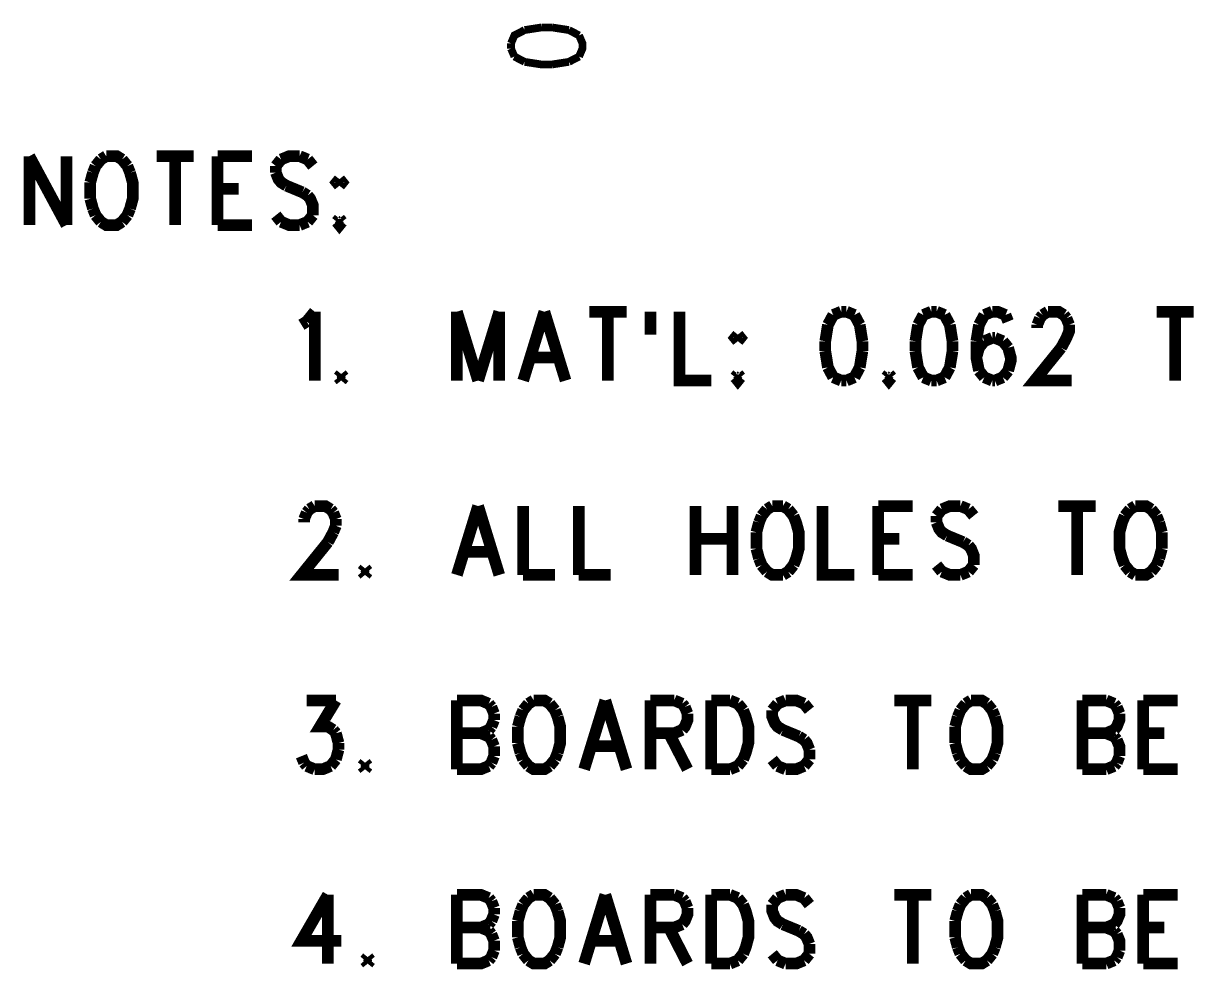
# Model space of a CAD drawing. Extents: x 7.3 to 19, y 4.7 to 10.7.
# Drawn here: x 7.45 to 8.963, y 6.3 to 7.517 of the extents above; entities that cross this region are included whole.
import ezdxf

# ---------------------------------------------------------------- set-up
doc = ezdxf.new("R2010")
doc.units = 0
doc.layers.add('DD_PHO', color=6, linetype='CONTINUOUS')

msp = doc.modelspace()

# ---------------------------------------------------------------- linework, layer by layer
at = {"layer": 'DD_PHO'}
for points, const_width in [([(8.09462, 7.50831), (8.0815, 7.5015), (8.07712, 7.49127)], 0.01), ([(8.1165, 7.51172), (8.09462, 7.50831)], 0.01), ([(8.12962, 7.51172), (8.1165, 7.51172)], 0.01), ([(8.1515, 7.50831), (8.12962, 7.51172)], 0.01), ([(8.16462, 7.5015), (8.1515, 7.50831)], 0.01), ([(8.16462, 7.47422), (8.169, 7.48445), (8.169, 7.49127), (8.16462, 7.5015)], 0.01), ([(8.07712, 7.49127), (8.07712, 7.48445)], 0.01), ([(8.07712, 7.48445), (8.0815, 7.47422)], 0.01), ([(8.0815, 7.47422), (8.09462, 7.4674)], 0.01), ([(8.1515, 7.4674), (8.16462, 7.47422)], 0.01), ([(8.09462, 7.4674), (8.1165, 7.464), (8.12962, 7.464)], 0.01), ([(8.12962, 7.464), (8.1515, 7.4674)], 0.01), ([(7.4575, 7.34609), (7.4575, 7.2575)], 0.015), ([(7.4575, 7.34609), (7.50522, 7.2575)], 0.015), ([(7.50522, 7.34609), (7.50522, 7.2575)], 0.015), ([(7.55636, 7.34609), (7.54954, 7.34187)], 0.015), ([(7.57681, 7.34187), (7.57, 7.34609), (7.55636, 7.34609)], 0.015), ([(7.62113, 7.34609), (7.66886, 7.34609)], 0.015), ([(7.645, 7.34609), (7.645, 7.2575)], 0.015), ([(7.69954, 7.34609), (7.69954, 7.2575)], 0.015), ([(7.69954, 7.34609), (7.74386, 7.34609)], 0.015), ([(7.80522, 7.34609), (7.79159, 7.34609), (7.78136, 7.34187)], 0.015), ([(7.81545, 7.34187), (7.80522, 7.34609)], 0.015), ([(7.54272, 7.33343), (7.53931, 7.325)], 0.015), ([(7.54954, 7.34187), (7.54272, 7.33343)], 0.015), ([(7.58363, 7.33343), (7.57681, 7.34187)], 0.015), ([(7.58704, 7.325), (7.58363, 7.33343)], 0.015), ([(7.78136, 7.34187), (7.77454, 7.33343)], 0.015), ([(7.77454, 7.33343), (7.77454, 7.325)], 0.015), ([(7.82227, 7.33343), (7.81545, 7.34187)], 0.015), ([(7.53931, 7.325), (7.5359, 7.31234)], 0.015), ([(7.58704, 7.27859), (7.59045, 7.29125), (7.59045, 7.31234), (7.58704, 7.325)], 0.015), ([(7.77454, 7.325), (7.77795, 7.31656), (7.78136, 7.31234), (7.78818, 7.30812)], 0.015), ([(7.85636, 7.31656), (7.85295, 7.31234), (7.85636, 7.30812)], 0.015), ([(7.85636, 7.30812), (7.85977, 7.31234), (7.85636, 7.31656)], 0.015), ([(7.5359, 7.31234), (7.5359, 7.29125)], 0.015), ([(7.69954, 7.3039), (7.72681, 7.3039)], 0.015), ([(7.78818, 7.30812), (7.80863, 7.29968)], 0.015), ([(7.80863, 7.29968), (7.81545, 7.29546)], 0.015), ([(7.5359, 7.29125), (7.53931, 7.27859)], 0.015), ([(7.81545, 7.29546), (7.81886, 7.29125), (7.82227, 7.28281), (7.82227, 7.27015)], 0.015), ([(7.53931, 7.27859), (7.54272, 7.27015)], 0.015), ([(7.54272, 7.27015), (7.54954, 7.26171)], 0.015), ([(7.57681, 7.26171), (7.58363, 7.27015)], 0.015), ([(7.58363, 7.27015), (7.58704, 7.27859)], 0.015), ([(7.78136, 7.26171), (7.77454, 7.27015)], 0.015), ([(7.82227, 7.27015), (7.81545, 7.26171)], 0.015), ([(7.54954, 7.26171), (7.55636, 7.2575), (7.57, 7.2575), (7.57681, 7.26171)], 0.015), ([(7.69954, 7.2575), (7.74386, 7.2575)], 0.015), ([(7.80522, 7.2575), (7.79159, 7.2575), (7.78136, 7.26171)], 0.015), ([(7.81545, 7.26171), (7.80522, 7.2575)], 0.015), ([(7.85636, 7.26593), (7.85295, 7.26171)], 0.015), ([(7.85295, 7.26171), (7.85636, 7.2575), (7.85977, 7.26171)], 0.015), ([(7.85977, 7.26171), (7.85636, 7.26593)], 0.015), ([(7.8075, 7.12921), (7.81431, 7.13343)], 0.015), ([(7.81431, 7.13343), (7.82454, 7.14609)], 0.015), ([(7.82454, 7.14609), (7.82454, 7.0575)], 0.015), ([(8.0075, 7.14609), (8.0075, 7.0575)], 0.015), ([(8.0075, 7.14609), (8.03477, 7.0575)], 0.015), ([(8.06204, 7.14609), (8.03477, 7.0575)], 0.015), ([(8.06204, 7.14609), (8.06204, 7.0575)], 0.015), ([(8.12, 7.14609), (8.09272, 7.0575)], 0.015), ([(8.12, 7.14609), (8.14727, 7.0575)], 0.015), ([(8.17795, 7.14609), (8.22568, 7.14609)], 0.015), ([(8.20181, 7.14609), (8.20181, 7.0575)], 0.015), ([(8.25636, 7.14609), (8.25636, 7.11656)], 0.015), ([(8.29386, 7.14609), (8.29386, 7.0575), (8.33477, 7.0575)], 0.015), ([(8.49159, 7.14187), (8.48477, 7.12921)], 0.015), ([(8.50181, 7.14609), (8.49159, 7.14187)], 0.015), ([(8.50863, 7.14609), (8.50181, 7.14609)], 0.015), ([(8.51886, 7.14187), (8.50863, 7.14609)], 0.015), ([(8.52568, 7.12921), (8.51886, 7.14187)], 0.015), ([(8.6075, 7.14187), (8.60068, 7.12921)], 0.015), ([(8.61772, 7.14609), (8.6075, 7.14187)], 0.015), ([(8.62454, 7.14609), (8.61772, 7.14609)], 0.015), ([(8.63477, 7.14187), (8.62454, 7.14609)], 0.015), ([(8.64159, 7.12921), (8.63477, 7.14187)], 0.015), ([(8.6859, 7.14187), (8.67909, 7.12921)], 0.015), ([(8.69613, 7.14609), (8.6859, 7.14187)], 0.015), ([(8.71318, 7.14187), (8.70295, 7.14609), (8.69613, 7.14609)], 0.015), ([(8.71659, 7.13343), (8.71318, 7.14187)], 0.015), ([(8.75409, 7.12921), (8.7575, 7.13765)], 0.015), ([(8.7575, 7.13765), (8.7609, 7.14187)], 0.015), ([(8.7609, 7.14187), (8.76772, 7.14609)], 0.015), ([(8.76772, 7.14609), (8.78136, 7.14609), (8.78818, 7.14187)], 0.015), ([(8.78818, 7.14187), (8.79159, 7.13765)], 0.015), ([(8.79159, 7.13765), (8.795, 7.12921)], 0.015), ([(8.9075, 7.14609), (8.95522, 7.14609)], 0.015), ([(8.93136, 7.14609), (8.93136, 7.0575)], 0.015), ([(8.48477, 7.12921), (8.48136, 7.10812)], 0.015), ([(8.52909, 7.10812), (8.52568, 7.12921)], 0.015), ([(8.60068, 7.12921), (8.59727, 7.10812)], 0.015), ([(8.645, 7.10812), (8.64159, 7.12921)], 0.015), ([(8.67909, 7.12921), (8.67568, 7.10812)], 0.015), ([(8.75409, 7.125), (8.75409, 7.12921)], 0.015), ([(8.795, 7.12921), (8.795, 7.12078), (8.79159, 7.11234), (8.78477, 7.09968)], 0.015), ([(8.36886, 7.11656), (8.36545, 7.11234), (8.36886, 7.10812)], 0.015), ([(8.36886, 7.10812), (8.37227, 7.11234), (8.36886, 7.11656)], 0.015), ([(8.48136, 7.10812), (8.48136, 7.09546)], 0.015), ([(8.52909, 7.09546), (8.52909, 7.10812)], 0.015), ([(8.59727, 7.10812), (8.59727, 7.09546)], 0.015), ([(8.645, 7.09546), (8.645, 7.10812)], 0.015), ([(8.67568, 7.10812), (8.67568, 7.08703), (8.67909, 7.07015)], 0.015), ([(8.6859, 7.10812), (8.67909, 7.09968)], 0.015), ([(8.69613, 7.11234), (8.6859, 7.10812)], 0.015), ([(8.69954, 7.11234), (8.69613, 7.11234)], 0.015), ([(8.70977, 7.10812), (8.69954, 7.11234)], 0.015), ([(8.71659, 7.09968), (8.70977, 7.10812)], 0.015), ([(8.48136, 7.09546), (8.48477, 7.07437)], 0.015), ([(8.52568, 7.07437), (8.52909, 7.09546)], 0.015), ([(8.59727, 7.09546), (8.60068, 7.07437)], 0.015), ([(8.64159, 7.07437), (8.645, 7.09546)], 0.015), ([(8.67909, 7.09968), (8.67568, 7.08703)], 0.015), ([(8.71659, 7.07015), (8.72, 7.08281), (8.72, 7.08703), (8.71659, 7.09968)], 0.015), ([(8.78477, 7.09968), (8.75068, 7.0575), (8.7984, 7.0575)], 0.015), ([(8.10295, 7.08703), (8.13704, 7.08703)], 0.015), ([(8.48477, 7.07437), (8.49159, 7.06171)], 0.015), ([(8.51886, 7.06171), (8.52568, 7.07437)], 0.015), ([(8.60068, 7.07437), (8.6075, 7.06171)], 0.015), ([(8.63477, 7.06171), (8.64159, 7.07437)], 0.015), ([(7.85863, 7.06593), (7.85522, 7.06171)], 0.015), ([(7.85522, 7.06171), (7.85863, 7.0575)], 0.015), ([(7.86204, 7.06171), (7.85863, 7.06593)], 0.015), ([(7.85863, 7.0575), (7.86204, 7.06171)], 0.015), ([(8.36886, 7.06593), (8.36545, 7.06171)], 0.015), ([(8.36545, 7.06171), (8.36886, 7.0575), (8.37227, 7.06171)], 0.015), ([(8.37227, 7.06171), (8.36886, 7.06593)], 0.015), ([(8.49159, 7.06171), (8.50181, 7.0575)], 0.015), ([(8.50181, 7.0575), (8.50863, 7.0575)], 0.015), ([(8.50863, 7.0575), (8.51886, 7.06171)], 0.015), ([(8.56318, 7.06593), (8.55977, 7.06171)], 0.015), ([(8.55977, 7.06171), (8.56318, 7.0575), (8.56659, 7.06171)], 0.015), ([(8.56659, 7.06171), (8.56318, 7.06593)], 0.015), ([(8.6075, 7.06171), (8.61772, 7.0575)], 0.015), ([(8.61772, 7.0575), (8.62454, 7.0575)], 0.015), ([(8.62454, 7.0575), (8.63477, 7.06171)], 0.015), ([(8.67909, 7.07015), (8.6859, 7.06171)], 0.015), ([(8.6859, 7.06171), (8.69613, 7.0575)], 0.015), ([(8.69613, 7.0575), (8.69954, 7.0575)], 0.015), ([(8.69954, 7.0575), (8.70977, 7.06171)], 0.015), ([(8.70977, 7.06171), (8.71659, 7.07015)], 0.015), ([(7.81431, 6.88765), (7.81772, 6.89187)], 0.015), ([(7.81772, 6.89187), (7.82454, 6.89609)], 0.015), ([(7.82454, 6.89609), (7.83818, 6.89609), (7.845, 6.89187)], 0.015), ([(7.845, 6.89187), (7.8484, 6.88765)], 0.015), ([(8.03477, 6.89609), (8.0075, 6.8075)], 0.015), ([(8.03477, 6.89609), (8.06204, 6.8075)], 0.015), ([(8.09272, 6.89609), (8.09272, 6.8075)], 0.015), ([(8.16431, 6.89609), (8.16431, 6.8075)], 0.015), ([(8.31431, 6.89609), (8.31431, 6.8075)], 0.015), ([(8.36204, 6.89609), (8.36204, 6.8075)], 0.015), ([(8.40636, 6.89187), (8.39954, 6.88343)], 0.015), ([(8.41318, 6.89609), (8.40636, 6.89187)], 0.015), ([(8.42681, 6.89609), (8.41318, 6.89609)], 0.015), ([(8.43363, 6.89187), (8.42681, 6.89609)], 0.015), ([(8.44045, 6.88343), (8.43363, 6.89187)], 0.015), ([(8.47795, 6.89609), (8.47795, 6.8075), (8.51886, 6.8075)], 0.015), ([(8.54954, 6.89609), (8.54954, 6.8075)], 0.015), ([(8.54954, 6.89609), (8.59386, 6.89609)], 0.015), ([(8.63136, 6.89187), (8.62454, 6.88343)], 0.015), ([(8.65522, 6.89609), (8.64159, 6.89609), (8.63136, 6.89187)], 0.015), ([(8.66545, 6.89187), (8.65522, 6.89609)], 0.015), ([(8.67227, 6.88343), (8.66545, 6.89187)], 0.015), ([(8.78136, 6.89609), (8.82909, 6.89609)], 0.015), ([(8.80522, 6.89609), (8.80522, 6.8075)], 0.015), ([(8.8734, 6.89187), (8.86659, 6.88343)], 0.015), ([(8.88022, 6.89609), (8.8734, 6.89187)], 0.015), ([(8.90068, 6.89187), (8.89386, 6.89609), (8.88022, 6.89609)], 0.015), ([(8.9075, 6.88343), (8.90068, 6.89187)], 0.015), ([(7.8109, 6.87921), (7.81431, 6.88765)], 0.015), ([(7.8109, 6.875), (7.8109, 6.87921)], 0.015), ([(7.8484, 6.88765), (7.85181, 6.87921)], 0.015), ([(7.85181, 6.87921), (7.85181, 6.87078)], 0.015), ([(8.39954, 6.88343), (8.39613, 6.875)], 0.015), ([(8.44045, 6.82015), (8.44386, 6.82859), (8.44727, 6.84125), (8.44727, 6.86234), (8.44386, 6.875), (8.44045, 6.88343)], 0.015), ([(8.62454, 6.88343), (8.62454, 6.875)], 0.015), ([(8.86659, 6.88343), (8.86318, 6.875), (8.85977, 6.86234), (8.85977, 6.84125), (8.86318, 6.82859), (8.86659, 6.82015)], 0.015), ([(8.9109, 6.875), (8.9075, 6.88343)], 0.015), ([(7.8484, 6.86234), (7.84159, 6.84968)], 0.015), ([(7.85181, 6.87078), (7.8484, 6.86234)], 0.015), ([(8.39613, 6.875), (8.39272, 6.86234)], 0.015), ([(8.39272, 6.86234), (8.39272, 6.84125)], 0.015), ([(8.62454, 6.875), (8.62795, 6.86656), (8.63136, 6.86234), (8.63818, 6.85812)], 0.015), ([(8.91431, 6.86234), (8.9109, 6.875)], 0.015), ([(8.91431, 6.84125), (8.91431, 6.86234)], 0.015), ([(7.84159, 6.84968), (7.8075, 6.8075), (7.85522, 6.8075)], 0.015), ([(8.31431, 6.8539), (8.36204, 6.8539)], 0.015), ([(8.54954, 6.8539), (8.57681, 6.8539)], 0.015), ([(8.63818, 6.85812), (8.65863, 6.84968)], 0.015), ([(8.65863, 6.84968), (8.66545, 6.84546)], 0.015), ([(8.66545, 6.84546), (8.66886, 6.84125), (8.67227, 6.83281), (8.67227, 6.82015)], 0.015), ([(8.01772, 6.83703), (8.05181, 6.83703)], 0.015), ([(8.39272, 6.84125), (8.39613, 6.82859)], 0.015), ([(8.9109, 6.82859), (8.91431, 6.84125)], 0.015), ([(7.88931, 6.81593), (7.8859, 6.81171)], 0.015), ([(7.89272, 6.81171), (7.88931, 6.81593)], 0.015), ([(8.39613, 6.82859), (8.39954, 6.82015)], 0.015), ([(8.39954, 6.82015), (8.40636, 6.81171)], 0.015), ([(8.43363, 6.81171), (8.44045, 6.82015)], 0.015), ([(8.63136, 6.81171), (8.62454, 6.82015)], 0.015), ([(8.67227, 6.82015), (8.66545, 6.81171)], 0.015), ([(8.86659, 6.82015), (8.8734, 6.81171)], 0.015), ([(8.90068, 6.81171), (8.9075, 6.82015)], 0.015), ([(8.9075, 6.82015), (8.9109, 6.82859)], 0.015), ([(7.8859, 6.81171), (7.88931, 6.8075)], 0.015), ([(7.88931, 6.8075), (7.89272, 6.81171)], 0.015), ([(8.09272, 6.8075), (8.13363, 6.8075)], 0.015), ([(8.16431, 6.8075), (8.20522, 6.8075)], 0.015), ([(8.40636, 6.81171), (8.41318, 6.8075), (8.42681, 6.8075)], 0.015), ([(8.42681, 6.8075), (8.43363, 6.81171)], 0.015), ([(8.54954, 6.8075), (8.59386, 6.8075)], 0.015), ([(8.65522, 6.8075), (8.64159, 6.8075), (8.63136, 6.81171)], 0.015), ([(8.66545, 6.81171), (8.65522, 6.8075)], 0.015), ([(8.8734, 6.81171), (8.88022, 6.8075)], 0.015), ([(8.88022, 6.8075), (8.89386, 6.8075), (8.90068, 6.81171)], 0.015), ([(7.81431, 6.64609), (7.85181, 6.64609)], 0.015), ([(7.85181, 6.64609), (7.83136, 6.61234), (7.84159, 6.61234), (7.8484, 6.60812)], 0.015), ([(8.0075, 6.64609), (8.0075, 6.5575)], 0.015), ([(8.0075, 6.64609), (8.03818, 6.64609), (8.0484, 6.64187)], 0.015), ([(8.0484, 6.64187), (8.05181, 6.63765)], 0.015), ([(8.05181, 6.63765), (8.05522, 6.62921)], 0.015), ([(8.09272, 6.63343), (8.08931, 6.625)], 0.015), ([(8.09954, 6.64187), (8.09272, 6.63343)], 0.015), ([(8.10636, 6.64609), (8.09954, 6.64187)], 0.015), ([(8.12681, 6.64187), (8.12, 6.64609), (8.10636, 6.64609)], 0.015), ([(8.13363, 6.63343), (8.12681, 6.64187)], 0.015), ([(8.13704, 6.625), (8.13363, 6.63343)], 0.015), ([(8.1984, 6.64609), (8.17113, 6.5575)], 0.015), ([(8.1984, 6.64609), (8.22568, 6.5575)], 0.015), ([(8.25636, 6.64609), (8.25636, 6.5575)], 0.015), ([(8.25636, 6.64609), (8.28704, 6.64609)], 0.015), ([(8.28704, 6.64609), (8.29727, 6.64187)], 0.015), ([(8.29727, 6.64187), (8.30068, 6.63765)], 0.015), ([(8.30068, 6.63765), (8.30409, 6.62921)], 0.015), ([(8.33477, 6.64609), (8.33477, 6.5575)], 0.015), ([(8.33477, 6.64609), (8.35863, 6.64609)], 0.015), ([(8.35863, 6.64609), (8.36886, 6.64187)], 0.015), ([(8.36886, 6.64187), (8.37568, 6.63343)], 0.015), ([(8.37568, 6.63343), (8.37909, 6.625), (8.3825, 6.61234), (8.3825, 6.59125), (8.37909, 6.57859), (8.37568, 6.57015)], 0.015), ([(8.42, 6.64187), (8.41318, 6.63343)], 0.015), ([(8.41318, 6.63343), (8.41318, 6.625), (8.41659, 6.61656), (8.42, 6.61234), (8.42681, 6.60812)], 0.015), ([(8.43022, 6.64609), (8.42, 6.64187)], 0.015), ([(8.45409, 6.64187), (8.44386, 6.64609), (8.43022, 6.64609)], 0.015), ([(8.4609, 6.63343), (8.45409, 6.64187)], 0.015), ([(8.57, 6.64609), (8.61772, 6.64609)], 0.015), ([(8.59386, 6.64609), (8.59386, 6.5575)], 0.015), ([(8.65522, 6.63343), (8.65181, 6.625)], 0.015), ([(8.66204, 6.64187), (8.65522, 6.63343)], 0.015), ([(8.66886, 6.64609), (8.66204, 6.64187)], 0.015), ([(8.68931, 6.64187), (8.6825, 6.64609), (8.66886, 6.64609)], 0.015), ([(8.69613, 6.63343), (8.68931, 6.64187)], 0.015), ([(8.69954, 6.625), (8.69613, 6.63343)], 0.015), ([(8.81204, 6.64609), (8.81204, 6.5575)], 0.015), ([(8.81204, 6.64609), (8.84272, 6.64609)], 0.015), ([(8.84272, 6.64609), (8.85295, 6.64187)], 0.015), ([(8.85295, 6.64187), (8.85636, 6.63765)], 0.015), ([(8.85636, 6.63765), (8.85977, 6.62921)], 0.015), ([(8.89045, 6.64609), (8.89045, 6.5575)], 0.015), ([(8.89045, 6.64609), (8.93477, 6.64609)], 0.015), ([(8.05522, 6.62078), (8.05181, 6.61234)], 0.015), ([(8.05522, 6.62921), (8.05522, 6.62078)], 0.015), ([(8.08931, 6.625), (8.0859, 6.61234)], 0.015), ([(8.13704, 6.57859), (8.14045, 6.59125), (8.14045, 6.61234), (8.13704, 6.625)], 0.015), ([(8.30409, 6.62921), (8.30409, 6.62078), (8.30068, 6.61234), (8.29727, 6.60812)], 0.015), ([(8.65181, 6.625), (8.6484, 6.61234)], 0.015), ([(8.69954, 6.57859), (8.70295, 6.59125), (8.70295, 6.61234), (8.69954, 6.625)], 0.015), ([(8.85977, 6.62921), (8.85977, 6.62078), (8.85636, 6.61234), (8.85295, 6.60812)], 0.015), ([(7.8484, 6.60812), (7.85181, 6.6039)], 0.015), ([(7.85181, 6.6039), (7.85522, 6.59125)], 0.015), ([(8.0075, 6.6039), (8.03818, 6.6039)], 0.015), ([(8.0484, 6.60812), (8.03818, 6.6039)], 0.015), ([(8.03818, 6.6039), (8.0484, 6.59968)], 0.015), ([(8.05181, 6.61234), (8.0484, 6.60812)], 0.015), ([(8.0859, 6.61234), (8.0859, 6.59125)], 0.015), ([(8.28704, 6.6039), (8.25636, 6.6039)], 0.015), ([(8.28022, 6.6039), (8.30409, 6.5575)], 0.015), ([(8.29727, 6.60812), (8.28704, 6.6039)], 0.015), ([(8.42681, 6.60812), (8.44727, 6.59968)], 0.015), ([(8.6484, 6.61234), (8.6484, 6.59125)], 0.015), ([(8.81204, 6.6039), (8.84272, 6.6039)], 0.015), ([(8.85295, 6.60812), (8.84272, 6.6039)], 0.015), ([(8.84272, 6.6039), (8.85295, 6.59968)], 0.015), ([(8.89045, 6.6039), (8.91772, 6.6039)], 0.015), ([(7.85522, 6.59125), (7.85522, 6.58281)], 0.015), ([(8.0484, 6.59968), (8.05181, 6.59546)], 0.015), ([(8.05181, 6.59546), (8.05522, 6.58703)], 0.015), ([(8.0859, 6.59125), (8.08931, 6.57859)], 0.015), ([(8.44727, 6.59968), (8.45409, 6.59546)], 0.015), ([(8.45409, 6.59546), (8.4575, 6.59125), (8.4609, 6.58281)], 0.015), ([(8.6484, 6.59125), (8.65181, 6.57859)], 0.015), ([(8.85295, 6.59968), (8.85636, 6.59546)], 0.015), ([(8.85636, 6.59546), (8.85977, 6.58703), (8.85977, 6.57437)], 0.015), ([(7.8109, 6.56593), (7.8075, 6.57437)], 0.015), ([(7.85522, 6.58281), (7.85181, 6.57015)], 0.015), ([(8.05522, 6.57437), (8.05181, 6.56593)], 0.015), ([(8.05522, 6.58703), (8.05522, 6.57437)], 0.015), ([(8.08931, 6.57859), (8.09272, 6.57015)], 0.015), ([(8.13363, 6.57015), (8.13704, 6.57859)], 0.015), ([(8.18136, 6.58703), (8.21545, 6.58703)], 0.015), ([(8.4609, 6.58281), (8.4609, 6.57015)], 0.015), ([(8.65181, 6.57859), (8.65522, 6.57015)], 0.015), ([(8.69613, 6.57015), (8.69954, 6.57859)], 0.015), ([(8.85977, 6.57437), (8.85636, 6.56593)], 0.015), ([(7.81431, 6.56171), (7.8109, 6.56593)], 0.015), ([(7.82454, 6.5575), (7.81431, 6.56171)], 0.015), ([(7.845, 6.56171), (7.83477, 6.5575), (7.82454, 6.5575)], 0.015), ([(7.85181, 6.57015), (7.845, 6.56171)], 0.015), ([(7.88931, 6.56593), (7.8859, 6.56171)], 0.015), ([(7.8859, 6.56171), (7.88931, 6.5575)], 0.015), ([(7.89272, 6.56171), (7.88931, 6.56593)], 0.015), ([(7.88931, 6.5575), (7.89272, 6.56171)], 0.015), ([(8.0484, 6.56171), (8.03818, 6.5575), (8.0075, 6.5575)], 0.015), ([(8.05181, 6.56593), (8.0484, 6.56171)], 0.015), ([(8.09272, 6.57015), (8.09954, 6.56171)], 0.015), ([(8.09954, 6.56171), (8.10636, 6.5575), (8.12, 6.5575), (8.12681, 6.56171)], 0.015), ([(8.12681, 6.56171), (8.13363, 6.57015)], 0.015), ([(8.36886, 6.56171), (8.35863, 6.5575)], 0.015), ([(8.37568, 6.57015), (8.36886, 6.56171)], 0.015), ([(8.42, 6.56171), (8.41318, 6.57015)], 0.015), ([(8.43022, 6.5575), (8.42, 6.56171)], 0.015), ([(8.45409, 6.56171), (8.44386, 6.5575), (8.43022, 6.5575)], 0.015), ([(8.4609, 6.57015), (8.45409, 6.56171)], 0.015), ([(8.65522, 6.57015), (8.66204, 6.56171)], 0.015), ([(8.66204, 6.56171), (8.66886, 6.5575), (8.6825, 6.5575), (8.68931, 6.56171)], 0.015), ([(8.68931, 6.56171), (8.69613, 6.57015)], 0.015), ([(8.85295, 6.56171), (8.84272, 6.5575)], 0.015), ([(8.85636, 6.56593), (8.85295, 6.56171)], 0.015), ([(8.35863, 6.5575), (8.33477, 6.5575)], 0.015), ([(8.84272, 6.5575), (8.81204, 6.5575)], 0.015), ([(8.89045, 6.5575), (8.93477, 6.5575)], 0.015), ([(7.84159, 6.39609), (7.8075, 6.33703), (7.85863, 6.33703)], 0.015), ([(7.84159, 6.39609), (7.84159, 6.3075)], 0.015), ([(8.0075, 6.39609), (8.0075, 6.3075)], 0.015), ([(8.0075, 6.39609), (8.03818, 6.39609), (8.0484, 6.39187)], 0.015), ([(8.0484, 6.39187), (8.05181, 6.38765)], 0.015), ([(8.09954, 6.39187), (8.09272, 6.38343)], 0.015), ([(8.10636, 6.39609), (8.09954, 6.39187)], 0.015), ([(8.12681, 6.39187), (8.12, 6.39609), (8.10636, 6.39609)], 0.015), ([(8.13363, 6.38343), (8.12681, 6.39187)], 0.015), ([(8.1984, 6.39609), (8.17113, 6.3075)], 0.015), ([(8.1984, 6.39609), (8.22568, 6.3075)], 0.015), ([(8.25636, 6.39609), (8.25636, 6.3075)], 0.015), ([(8.25636, 6.39609), (8.28704, 6.39609)], 0.015), ([(8.28704, 6.39609), (8.29727, 6.39187)], 0.015), ([(8.29727, 6.39187), (8.30068, 6.38765)], 0.015), ([(8.33477, 6.39609), (8.33477, 6.3075)], 0.015), ([(8.33477, 6.39609), (8.35863, 6.39609)], 0.015), ([(8.35863, 6.39609), (8.36886, 6.39187)], 0.015), ([(8.36886, 6.39187), (8.37568, 6.38343)], 0.015), ([(8.42, 6.39187), (8.41318, 6.38343)], 0.015), ([(8.43022, 6.39609), (8.42, 6.39187)], 0.015), ([(8.45409, 6.39187), (8.44386, 6.39609), (8.43022, 6.39609)], 0.015), ([(8.4609, 6.38343), (8.45409, 6.39187)], 0.015), ([(8.57, 6.39609), (8.61772, 6.39609)], 0.015), ([(8.59386, 6.39609), (8.59386, 6.3075)], 0.015), ([(8.66204, 6.39187), (8.65522, 6.38343)], 0.015), ([(8.66886, 6.39609), (8.66204, 6.39187)], 0.015), ([(8.68931, 6.39187), (8.6825, 6.39609), (8.66886, 6.39609)], 0.015), ([(8.69613, 6.38343), (8.68931, 6.39187)], 0.015), ([(8.81204, 6.39609), (8.81204, 6.3075)], 0.015), ([(8.81204, 6.39609), (8.84272, 6.39609)], 0.015), ([(8.84272, 6.39609), (8.85295, 6.39187)], 0.015), ([(8.85295, 6.39187), (8.85636, 6.38765)], 0.015), ([(8.89045, 6.39609), (8.89045, 6.3075)], 0.015), ([(8.89045, 6.39609), (8.93477, 6.39609)], 0.015), ([(8.05181, 6.38765), (8.05522, 6.37921)], 0.015), ([(8.05522, 6.37921), (8.05522, 6.37078)], 0.015), ([(8.09272, 6.38343), (8.08931, 6.375)], 0.015), ([(8.13704, 6.375), (8.13363, 6.38343)], 0.015), ([(8.30409, 6.37921), (8.30409, 6.37078), (8.30068, 6.36234), (8.29727, 6.35812)], 0.015), ([(8.30068, 6.38765), (8.30409, 6.37921)], 0.015), ([(8.37568, 6.38343), (8.37909, 6.375), (8.3825, 6.36234), (8.3825, 6.34125), (8.37909, 6.32859), (8.37568, 6.32015)], 0.015), ([(8.41318, 6.38343), (8.41318, 6.375), (8.41659, 6.36656), (8.42, 6.36234), (8.42681, 6.35812)], 0.015), ([(8.65522, 6.38343), (8.65181, 6.375)], 0.015), ([(8.69954, 6.375), (8.69613, 6.38343)], 0.015), ([(8.85977, 6.37921), (8.85977, 6.37078), (8.85636, 6.36234), (8.85295, 6.35812)], 0.015), ([(8.85636, 6.38765), (8.85977, 6.37921)], 0.015), ([(8.05181, 6.36234), (8.0484, 6.35812)], 0.015), ([(8.05522, 6.37078), (8.05181, 6.36234)], 0.015), ([(8.08931, 6.375), (8.0859, 6.36234)], 0.015), ([(8.0859, 6.36234), (8.0859, 6.34125)], 0.015), ([(8.13704, 6.32859), (8.14045, 6.34125), (8.14045, 6.36234), (8.13704, 6.375)], 0.015), ([(8.65181, 6.375), (8.6484, 6.36234)], 0.015), ([(8.6484, 6.36234), (8.6484, 6.34125)], 0.015), ([(8.69954, 6.32859), (8.70295, 6.34125), (8.70295, 6.36234), (8.69954, 6.375)], 0.015), ([(8.0075, 6.3539), (8.03818, 6.3539)], 0.015), ([(8.0484, 6.35812), (8.03818, 6.3539)], 0.015), ([(8.03818, 6.3539), (8.0484, 6.34968)], 0.015), ([(8.0484, 6.34968), (8.05181, 6.34546)], 0.015), ([(8.28704, 6.3539), (8.25636, 6.3539)], 0.015), ([(8.28022, 6.3539), (8.30409, 6.3075)], 0.015), ([(8.29727, 6.35812), (8.28704, 6.3539)], 0.015), ([(8.42681, 6.35812), (8.44727, 6.34968)], 0.015), ([(8.44727, 6.34968), (8.45409, 6.34546)], 0.015), ([(8.81204, 6.3539), (8.84272, 6.3539)], 0.015), ([(8.85295, 6.35812), (8.84272, 6.3539)], 0.015), ([(8.84272, 6.3539), (8.85295, 6.34968)], 0.015), ([(8.85295, 6.34968), (8.85636, 6.34546)], 0.015), ([(8.89045, 6.3539), (8.91772, 6.3539)], 0.015), ([(8.05181, 6.34546), (8.05522, 6.33703)], 0.015), ([(8.05522, 6.33703), (8.05522, 6.32437)], 0.015), ([(8.0859, 6.34125), (8.08931, 6.32859)], 0.015), ([(8.18136, 6.33703), (8.21545, 6.33703)], 0.015), ([(8.45409, 6.34546), (8.4575, 6.34125), (8.4609, 6.33281)], 0.015), ([(8.4609, 6.33281), (8.4609, 6.32015)], 0.015), ([(8.6484, 6.34125), (8.65181, 6.32859)], 0.015), ([(8.85636, 6.34546), (8.85977, 6.33703), (8.85977, 6.32437)], 0.015), ([(7.89272, 6.31593), (7.88931, 6.31171)], 0.015), ([(7.89613, 6.31171), (7.89272, 6.31593)], 0.015), ([(8.05181, 6.31593), (8.0484, 6.31171)], 0.015), ([(8.05522, 6.32437), (8.05181, 6.31593)], 0.015), ([(8.08931, 6.32859), (8.09272, 6.32015)], 0.015), ([(8.09272, 6.32015), (8.09954, 6.31171)], 0.015), ([(8.12681, 6.31171), (8.13363, 6.32015)], 0.015), ([(8.13363, 6.32015), (8.13704, 6.32859)], 0.015), ([(8.37568, 6.32015), (8.36886, 6.31171)], 0.015), ([(8.42, 6.31171), (8.41318, 6.32015)], 0.015), ([(8.4609, 6.32015), (8.45409, 6.31171)], 0.015), ([(8.65181, 6.32859), (8.65522, 6.32015)], 0.015), ([(8.65522, 6.32015), (8.66204, 6.31171)], 0.015), ([(8.68931, 6.31171), (8.69613, 6.32015)], 0.015), ([(8.69613, 6.32015), (8.69954, 6.32859)], 0.015), ([(8.85636, 6.31593), (8.85295, 6.31171)], 0.015), ([(8.85977, 6.32437), (8.85636, 6.31593)], 0.015), ([(7.88931, 6.31171), (7.89272, 6.3075)], 0.015), ([(7.89272, 6.3075), (7.89613, 6.31171)], 0.015), ([(8.0484, 6.31171), (8.03818, 6.3075), (8.0075, 6.3075)], 0.015), ([(8.09954, 6.31171), (8.10636, 6.3075), (8.12, 6.3075), (8.12681, 6.31171)], 0.015), ([(8.35863, 6.3075), (8.33477, 6.3075)], 0.015), ([(8.36886, 6.31171), (8.35863, 6.3075)], 0.015), ([(8.43022, 6.3075), (8.42, 6.31171)], 0.015), ([(8.45409, 6.31171), (8.44386, 6.3075), (8.43022, 6.3075)], 0.015), ([(8.66204, 6.31171), (8.66886, 6.3075), (8.6825, 6.3075), (8.68931, 6.31171)], 0.015), ([(8.84272, 6.3075), (8.81204, 6.3075)], 0.015), ([(8.85295, 6.31171), (8.84272, 6.3075)], 0.015), ([(8.89045, 6.3075), (8.93477, 6.3075)], 0.015)]:
    msp.add_lwpolyline(points, dxfattribs=dict(at, const_width=const_width))

doc.saveas('drawing.dxf')
